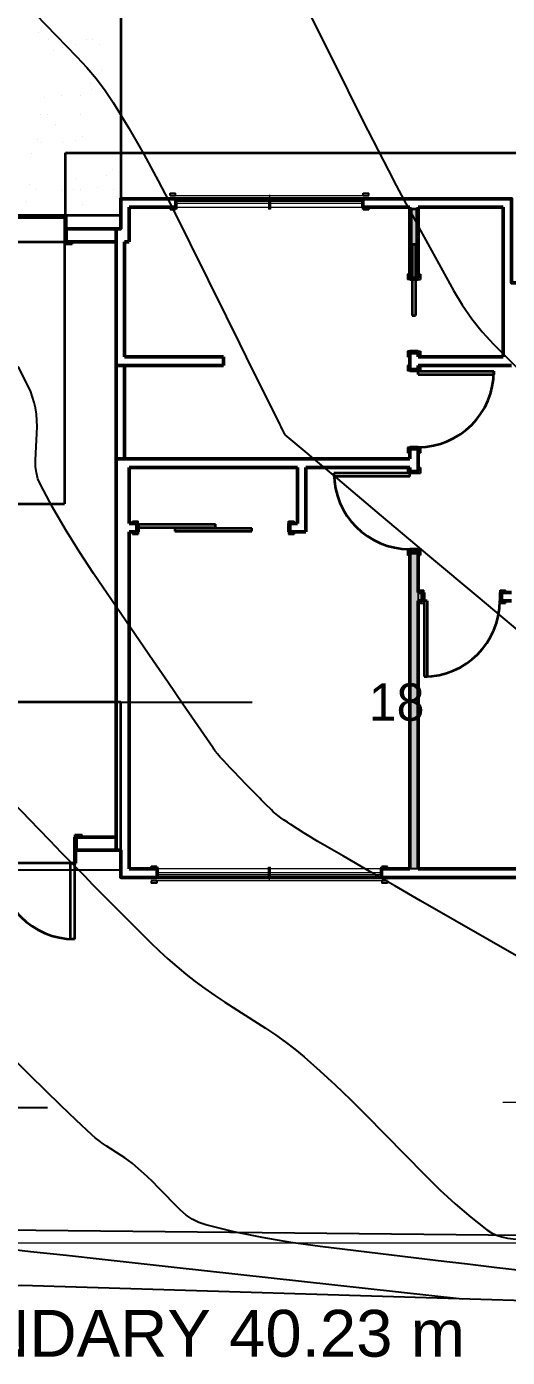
# Model space of a CAD drawing. Header units: metres. Extents: x -23 to 139, y -11 to 42.
# Drawn here: x 16.12 to 21.26, y 1.18 to 15.4 of the extents above; entities that cross this region are included whole.
import ezdxf

# ---------------------------------------------------------------- set-up
doc = ezdxf.new("R2010")
doc.units = ezdxf.units.M
doc.header["$LTSCALE"] = 96
doc.header["$MEASUREMENT"] = 0
doc.linetypes.add('Dash', pattern=[0.225, 0.15, -0.075])
doc.linetypes.add('Dash-Dot', pattern=[0.7, 0.4, -0.1, 0.1, -0.1])
for name, color, linetype, lineweight, true_color in [('01 Site Set - SITE LAYOUT', 7, 'Continuous', 18, 0x000000), ('CAD LAYER Presentation', 7, 'Continuous', 25, 0x000000), ('CAD LAYER Site', 7, 'Continuous', 25, 0x000000), ('Casings_ Exterior', 7, 'Continuous', 25, 0x000000), ('Casings_ Interior', 7, 'Continuous', 25, 0x000000), ('Dimensions_ Site 1_200', 7, 'Continuous', 18, 0x000000), ('Doors', 7, 'Continuous', 35, 0x000000), ('Projection Upper or Lower Floor', 7, 'Continuous', 35, 0x000000), ('Roads', 9, 'Continuous', 35, 0x808080), ('SLAB --------------------   ---SLAB', 7, 'Continuous', 50, 0x000000), ('Terrain_ Boundary Setbacks', 1, 'Dash', 18, 0xff0000), ('Terrain_ Broundary CAD', 7, 'Dash-Dot', 18, 0x008000), ('Terrain_ Elevation Data', 9, 'Dash', 25, 0x808080), ('Walls_  Invisible', 7, 'Dash-Dot', 50, 0x000000), ('Walls_  Normal', 7, 'Continuous', 50, 0x000000), ('Windows', 7, 'Continuous', 15, 0x000000)]:
    doc.layers.add(name, color=color, linetype=linetype, lineweight=lineweight, true_color=true_color)
doc.dimstyles.new('DimensionStyle', dxfattribs={"dimtxt": 40, "dimasz": 150, "dimexe": 10, "dimexo": 3, "dimgap": 1.25, "dimtad": 1, "dimdec": 0, "dimzin": 12, "dimdsep": 46, "dimtxsty": 'Standard', "dimcen": 0.09, "dimadec": 0, "dimazin": 0, "dimtfac": 1, "dimtdec": 4, "dimtofl": 0, "dimtmove": 0, "dimatfit": 3, "dimfxl": 30, "dimfxlon": 1, "dimfrac": 2, "dimtolj": 1, "dimtzin": 0, "dimarcsym": 0})

# ---------------------------------------------------------------- blocks, each defined once
blk = doc.blocks.new('*D29')
at = {"layer": 'Defpoints', "color": 0, "transparency": 16777216}
for p in [(29.096, 8.179), (11.056, 7.879), (29.096, 7.879)]:
    blk.add_point(p, dxfattribs=at)
at = {"layer": 'Dimensions_ Site 1_200', "color": 0, "lineweight": -2, "transparency": 16777216}
for p, q in [((11.056, 7.879), (11.056, 8.279)), ((29.096, 7.879), (29.096, 8.279)), ((11.206, 8.179), (18.53, 8.179)), ((28.946, 8.179), (21.621, 8.179))]:
    blk.add_line(p, q, dxfattribs=at)
at = {"layer": 'Dimensions_ Site 1_200', "color": 0, "transparency": 16777216}
for points in [[(11.206, 8.204), (11.206, 8.154), (11.056, 8.179)], [(28.946, 8.154), (28.946, 8.204), (29.096, 8.179)]]:
    blk.add_solid(points, dxfattribs=at)
at = {"layer": 'Dimensions_ Site 1_200', "color": 0, "transparency": 16777216, "insert": (20.076, 8.179), "char_height": 0.4, "attachment_point": 5}
blk.add_mtext('\\A1;18', dxfattribs=at)

msp = doc.modelspace()

# ---------------------------------------------------------------- linework, layer by layer
at = {"layer": 'CAD LAYER Presentation', "color": 1, "linetype": 'Dash', "true_color": 0xff0000, "transparency": 33554687}
msp.add_lwpolyline([(7.536, 6.387), (7.536, 13.283), (10.936, 13.283), (10.936, 8.179), (17.126, 8.179), (17.126, 6.387)], close=True, dxfattribs=at)
at = {"layer": 'CAD LAYER Presentation', "color": 18, "true_color": 0x000000, "transparency": 33554687}
msp.add_lwpolyline([(20.306, 9.769), (20.306, 6.399), (20.216, 6.399), (20.216, 9.769)], close=True, dxfattribs=at)
at = {"layer": 'CAD LAYER Presentation', "color": 30, "true_color": 0xff8000, "transparency": 33554687}
for points in [[(20.306, 6.399), (20.216, 6.399), (20.306, 6.399), (20.306, 9.769)], [(20.306, 9.769), (20.216, 6.399), (20.306, 9.769), (20.216, 9.769)]]:
    msp.add_solid(points, dxfattribs=at)
at = {"layer": 'CAD LAYER Site', "color": 4, "linetype": 'Dash', "true_color": 0x00ffff, "transparency": 33554687}
msp.add_lwpolyline([(16.342, 3.846), (1.996, 3.846), (1.996, 20.213)], dxfattribs=at)
at = {"layer": 'CAD LAYER Site', "color": 1, "true_color": 0xff0000, "transparency": 33554687}
for points in [[(-4.556, 1.879), (-2.352, 1.612), (1.438, 1.762), (6.158, 1.974), (11.96, 1.944), (16.064, 1.952), (21.798, 1.778), (26.724, 1.626), (31.803, 1.439), (35.669, 1.85), (37.027, 1.751), (38.506, 2.863)], [(37.256, 2.895), (35.675, 2.44), (32.024, 2.427), (26.81, 2.347), (21.751, 2.48), (16.219, 2.537), (11.886, 2.617), (6.355, 2.534), (1.498, 2.668), (-2.048, 2.423), (-4.447, 2.336)]]:
    msp.add_lwpolyline(points, dxfattribs=at)
at = {"layer": 'Casings_ Exterior', "transparency": 33554687}
for p, q in [((17.653, 13.62), (17.713, 13.62)), ((17.653, 13.595), (17.653, 13.62)), ((17.653, 13.595), (17.713, 13.595)), ((17.713, 13.595), (17.713, 13.62)), ((19.719, 13.595), (19.719, 13.62)), ((19.719, 13.62), (19.779, 13.62)), ((19.719, 13.595), (19.779, 13.595)), ((19.779, 13.595), (19.779, 13.62)), ((17.453, 6.273), (17.453, 6.248)), ((17.513, 6.273), (17.453, 6.273)), ((17.513, 6.273), (17.513, 6.248)), ((19.919, 6.273), (19.919, 6.248)), ((19.979, 6.273), (19.919, 6.273)), ((19.979, 6.273), (19.979, 6.248)), ((17.513, 6.248), (17.453, 6.248)), ((19.979, 6.248), (19.919, 6.248))]:
    msp.add_line(p, q, dxfattribs=at)
at = {"layer": 'Casings_ Interior', "transparency": 33554687}
for p, q in [((17.653, 13.469), (17.653, 13.444)), ((17.653, 13.469), (17.713, 13.469)), ((17.653, 13.444), (17.713, 13.444)), ((17.713, 13.469), (17.713, 13.444)), ((19.719, 13.469), (19.719, 13.444)), ((19.719, 13.469), (19.779, 13.469)), ((19.719, 13.444), (19.779, 13.444)), ((19.779, 13.469), (19.779, 13.444)), ((16.532, 13.099), (16.532, 13.074)), ((16.532, 13.099), (16.608, 13.099)), ((16.608, 13.099), (16.608, 13.074)), ((16.532, 13.074), (16.608, 13.074)), ((20.191, 12.755), (20.191, 12.695)), ((20.216, 12.755), (20.191, 12.755)), ((20.216, 12.695), (20.191, 12.695)), ((20.216, 12.755), (20.216, 12.695)), ((20.306, 12.755), (20.331, 12.755)), ((20.306, 12.755), (20.306, 12.695)), ((20.306, 12.695), (20.331, 12.695)), ((20.331, 12.755), (20.331, 12.695)), ((20.216, 11.929), (20.191, 11.929)), ((20.191, 11.929), (20.191, 11.869)), ((20.216, 11.869), (20.191, 11.869)), ((20.216, 11.929), (20.216, 11.869)), ((20.306, 11.929), (20.331, 11.929)), ((20.306, 11.929), (20.306, 11.869)), ((20.306, 11.869), (20.331, 11.869)), ((20.331, 11.929), (20.331, 11.869)), ((20.191, 11.779), (20.191, 11.719)), ((20.216, 11.779), (20.191, 11.779)), ((20.216, 11.719), (20.191, 11.719)), ((20.216, 11.779), (20.216, 11.719)), ((20.306, 11.779), (20.331, 11.779)), ((20.306, 11.779), (20.306, 11.719)), ((20.306, 11.719), (20.331, 11.719)), ((20.331, 11.779), (20.331, 11.719)), ((20.216, 10.903), (20.191, 10.903)), ((20.191, 10.903), (20.191, 10.843)), ((20.216, 10.843), (20.191, 10.843)), ((20.216, 10.903), (20.216, 10.843)), ((20.306, 10.903), (20.331, 10.903)), ((20.306, 10.903), (20.306, 10.843)), ((20.306, 10.843), (20.331, 10.843)), ((20.331, 10.903), (20.331, 10.843)), ((20.191, 10.689), (20.191, 10.629)), ((20.216, 10.689), (20.191, 10.689)), ((20.216, 10.689), (20.216, 10.629)), ((20.306, 10.689), (20.331, 10.689)), ((20.306, 10.689), (20.306, 10.629)), ((20.331, 10.689), (20.331, 10.629)), ((20.216, 10.629), (20.191, 10.629)), ((20.306, 10.629), (20.331, 10.629)), ((17.253, 10.114), (17.313, 10.114)), ((17.253, 10.089), (17.253, 10.114)), ((17.313, 10.089), (17.313, 10.114)), ((18.919, 10.089), (18.919, 10.114)), ((18.919, 10.114), (18.979, 10.114)), ((18.979, 10.089), (18.979, 10.114)), ((17.253, 10.089), (17.313, 10.089)), ((17.253, 9.999), (17.253, 9.974)), ((17.253, 9.999), (17.313, 9.999)), ((17.253, 9.974), (17.313, 9.974)), ((17.313, 9.999), (17.313, 9.974)), ((18.919, 10.089), (18.979, 10.089)), ((18.919, 9.999), (18.919, 9.974)), ((18.919, 9.999), (18.979, 9.999)), ((18.919, 9.974), (18.979, 9.974)), ((18.979, 9.999), (18.979, 9.974)), ((20.216, 9.813), (20.191, 9.813)), ((20.191, 9.813), (20.191, 9.753)), ((20.216, 9.813), (20.216, 9.753)), ((20.306, 9.813), (20.331, 9.813)), ((20.306, 9.813), (20.306, 9.753)), ((20.331, 9.813), (20.331, 9.753)), ((20.216, 9.753), (20.191, 9.753)), ((20.306, 9.753), (20.331, 9.753)), ((20.306, 9.379), (20.366, 9.379)), ((20.306, 9.354), (20.306, 9.379)), ((20.306, 9.354), (20.366, 9.354)), ((20.306, 9.264), (20.306, 9.239)), ((20.306, 9.264), (20.366, 9.264)), ((20.366, 9.354), (20.366, 9.379)), ((20.366, 9.264), (20.366, 9.239)), ((21.182, 9.354), (21.182, 9.379)), ((21.182, 9.379), (21.242, 9.379)), ((21.182, 9.354), (21.242, 9.354)), ((21.182, 9.264), (21.182, 9.239)), ((21.182, 9.264), (21.242, 9.264)), ((21.242, 9.354), (21.242, 9.379)), ((21.242, 9.264), (21.242, 9.239)), ((20.306, 9.239), (20.366, 9.239)), ((21.182, 9.239), (21.242, 9.239)), ((16.637, 6.739), (16.637, 6.764)), ((16.713, 6.764), (16.637, 6.764)), ((16.713, 6.739), (16.637, 6.739)), ((16.713, 6.739), (16.713, 6.764)), ((17.513, 6.424), (17.453, 6.424)), ((17.453, 6.399), (17.453, 6.424)), ((17.513, 6.399), (17.453, 6.399)), ((17.513, 6.399), (17.513, 6.424)), ((19.919, 6.399), (19.919, 6.424)), ((19.979, 6.424), (19.919, 6.424)), ((19.979, 6.399), (19.919, 6.399)), ((19.979, 6.399), (19.979, 6.424))]:
    msp.add_line(p, q, dxfattribs=at)
at = {"layer": 'Doors', "color": 18, "linetype": 'Continuous', "lineweight": 35, "true_color": 0x000000, "transparency": 33554687}
msp.add_line((11.726, 13.379), (16.526, 13.379), dxfattribs=at)
at = {"layer": 'Doors', "transparency": 33554687}
for p, q in [((16.544, 13.379), (16.526, 13.379)), ((16.526, 13.379), (16.526, 13.099)), ((16.544, 13.379), (16.544, 13.099)), ((16.544, 13.099), (16.526, 13.099)), ((20.216, 12.692), (20.216, 12.71)), ((20.306, 12.71), (20.216, 12.71)), ((20.306, 12.692), (20.216, 12.692)), ((20.306, 12.692), (20.306, 12.71)), ((20.216, 11.914), (20.216, 11.932)), ((20.306, 11.932), (20.216, 11.932)), ((20.306, 11.914), (20.216, 11.914)), ((20.306, 11.914), (20.306, 11.932)), ((20.216, 11.716), (20.216, 11.734)), ((20.306, 11.734), (20.216, 11.734)), ((20.306, 11.716), (20.216, 11.716)), ((20.306, 11.716), (20.306, 11.734)), ((20.306, 11.716), (21.116, 11.716)), ((20.306, 11.681), (20.306, 11.716)), ((20.306, 11.681), (21.116, 11.681)), ((21.116, 11.716), (21.116, 11.681)), ((20.216, 10.888), (20.216, 10.906)), ((20.306, 10.906), (20.216, 10.906)), ((20.306, 10.888), (20.216, 10.888)), ((20.306, 10.888), (20.306, 10.906)), ((20.216, 10.626), (19.406, 10.626)), ((19.406, 10.626), (19.406, 10.591)), ((20.216, 10.591), (19.406, 10.591)), ((20.216, 10.626), (20.216, 10.644)), ((20.306, 10.644), (20.216, 10.644)), ((20.306, 10.626), (20.216, 10.626)), ((20.216, 10.591), (20.216, 10.626)), ((20.306, 10.626), (20.306, 10.644)), ((17.316, 10.089), (17.298, 10.089)), ((17.298, 10.089), (17.298, 9.999)), ((17.316, 9.999), (17.298, 9.999)), ((17.316, 10.089), (17.316, 9.999)), ((17.316, 10.082), (18.141, 10.082)), ((17.316, 10.082), (17.316, 10.047)), ((17.316, 10.047), (18.141, 10.047)), ((17.703, 10.041), (18.528, 10.041)), ((17.703, 10.041), (17.703, 10.006)), ((17.703, 10.006), (18.528, 10.006)), ((18.141, 10.047), (18.141, 10.082)), ((18.528, 10.006), (18.528, 10.041)), ((18.934, 10.089), (18.916, 10.089)), ((18.916, 10.089), (18.916, 9.999)), ((18.934, 9.999), (18.916, 9.999)), ((18.934, 10.089), (18.934, 9.999)), ((20.216, 9.798), (20.216, 9.816)), ((20.306, 9.816), (20.216, 9.816)), ((20.306, 9.798), (20.306, 9.816)), ((20.306, 9.798), (20.216, 9.798)), ((20.369, 9.354), (20.351, 9.354)), ((20.351, 9.354), (20.351, 9.264)), ((20.369, 9.264), (20.351, 9.264)), ((20.369, 9.354), (20.369, 9.264)), ((20.369, 9.264), (20.369, 8.454)), ((20.404, 9.264), (20.369, 9.264)), ((20.404, 9.264), (20.404, 8.454)), ((21.197, 9.354), (21.179, 9.354)), ((21.179, 9.354), (21.179, 9.264)), ((21.197, 9.264), (21.179, 9.264)), ((21.197, 9.354), (21.197, 9.264)), ((20.369, 8.454), (20.404, 8.454)), ((16.631, 6.739), (16.649, 6.739)), ((16.631, 6.459), (16.631, 6.739)), ((16.649, 6.459), (16.649, 6.739)), ((16.631, 6.459), (15.821, 6.459)), ((16.586, 6.459), (16.586, 5.649)), ((16.586, 6.459), (16.631, 6.459)), ((16.631, 6.459), (16.649, 6.459)), ((16.631, 6.459), (16.631, 5.649)), ((16.631, 5.649), (16.586, 5.649))]:
    msp.add_line(p, q, dxfattribs=at)
at = {"layer": 'Doors', "linetype": 'Dash', "transparency": 33554687}
for p, q in [((11.726, 13.099), (16.526, 13.099)), ((16.526, 13.099), (16.526, 10.299)), ((11.726, 10.299), (16.526, 10.299))]:
    msp.add_line(p, q, dxfattribs=at)
at = {"layer": 'Doors', "color": 18, "true_color": 0x000000, "transparency": 33554687}
for p, q in [((20.243, 13.072), (20.243, 12.312)), ((20.278, 13.072), (20.243, 13.072)), ((20.278, 13.072), (20.278, 12.312)), ((20.243, 12.312), (20.278, 12.312))]:
    msp.add_line(p, q, dxfattribs=at)
msp.add_lwpolyline([(20.234, 12.692), (20.234, 13.452), (20.287, 13.452), (20.287, 12.692)], close=True, dxfattribs=at)
at = {"layer": 'Doors', "transparency": 33554687}
for centre, start, end in [((20.306, 11.716), 270, 0), ((20.216, 10.626), 180, 270), ((20.369, 9.264), 270, 0), ((16.631, 6.459), 180, 270)]:
    msp.add_arc(centre, 0.81, start, end, dxfattribs=at)
at = {"layer": 'Doors', "color": 7, "true_color": 0xffffff, "transparency": 33554687}
for points in [[(20.234, 13.452), (20.287, 13.452), (20.234, 13.452), (20.234, 12.68)], [(20.234, 12.68), (20.287, 13.452), (20.234, 12.68), (20.287, 12.68)]]:
    msp.add_solid(points, dxfattribs=at)
at = {"layer": 'Projection Upper or Lower Floor', "color": 1, "linetype": 'Dash', "true_color": 0xff0000, "transparency": 33554687}
msp.add_lwpolyline([(16.536, 13.359), (16.536, 14.049), (22.906, 14.049), (22.906, 12.859), (24.626, 12.859), (24.626, 13.359), (29.806, 13.359), (29.806, 6.309), (24.626, 6.309), (24.626, 6.989), (22.586, 6.989), (22.586, 6.309), (17.126, 6.309), (17.126, 8.179), (10.936, 8.179), (10.936, 13.359)], close=True, dxfattribs=at)
at = {"layer": 'Roads', "color": 18, "lineweight": 0, "true_color": 0x000000, "transparency": 33554687}
for p, q in [((16.252, 15.334), (16.252, 15.334)), ((16.354, 15.265), (16.354, 15.265)), ((16.759, 15.265), (16.759, 15.265)), ((16.823, 15.265), (16.823, 15.265)), ((17.126, 15.288), (17.126, 15.288)), ((17.126, 15.265), (17.126, 15.265)), ((16.405, 15.141), (16.405, 15.141)), ((16.504, 15.178), (16.504, 15.178)), ((16.639, 15.202), (16.639, 15.202)), ((16.894, 15.208), (16.894, 15.208)), ((17.126, 15.177), (17.126, 15.177)), ((16.92, 14.933), (16.92, 14.933)), ((16.798, 14.787), (16.798, 14.787)), ((16.495, 14.665), (16.495, 14.665)), ((16.696, 14.666), (16.696, 14.666)), ((16.809, 14.728), (16.809, 14.728)), ((16.316, 14.639), (16.316, 14.639)), ((16.272, 14.461), (16.272, 14.461)), ((16.347, 14.461), (16.347, 14.461)), ((16.701, 14.461), (16.701, 14.461)), ((17.106, 14.461), (17.106, 14.461)), ((17.11, 14.461), (17.11, 14.461)), ((17.126, 14.461), (17.126, 14.461)), ((16.432, 14.351), (16.432, 14.351)), ((16.721, 14.226), (16.721, 14.226)), ((17.126, 14.265), (17.126, 14.265)), ((16.237, 14.19), (16.237, 14.19)), ((16.274, 14.163), (16.274, 14.163)), ((16.502, 14.155), (16.502, 14.155)), ((16.638, 14.179), (16.638, 14.179)), ((16.173, 14.042), (16.173, 14.042)), ((17.126, 13.979), (17.126, 13.979)), ((16.978, 13.804), (16.978, 13.804)), ((17.033, 13.87), (17.033, 13.87)), ((17.126, 13.815), (17.126, 13.815)), ((16.152, 13.71), (16.152, 13.71)), ((16.214, 13.658), (16.214, 13.658)), ((16.619, 13.658), (16.619, 13.658)), ((16.641, 13.777), (16.641, 13.777)), ((16.694, 13.658), (16.694, 13.658)), ((16.877, 13.683), (16.877, 13.683)), ((17.048, 13.658), (17.048, 13.658)), ((16.121, 13.535), (16.121, 13.535)), ((16.494, 13.643), (16.494, 13.643)), ((17.085, 13.585), (17.085, 13.585)), ((16.622, 13.379), (16.622, 13.379)), ((16.717, 13.493), (16.717, 13.493)), ((17.049, 13.379), (17.049, 13.379))]:
    msp.add_line(p, q, dxfattribs=at)
at = {"layer": 'Roads', "color": 8, "lineweight": 35, "true_color": 0x808080, "transparency": 33554687}
msp.add_lwpolyline([(-3.068, 21.351), (17.126, 21.35), (17.126, 13.379), (10.916, 13.379), (10.916, 6.459), (7.371, 6.459), (7.371, 17), (5.997, 18.351), (-3.118, 18.351), (-3.118, 21.351)], close=True, dxfattribs=at)
at = {"layer": 'SLAB --------------------   ---SLAB', "transparency": 33554687}
msp.add_lwpolyline([(29.096, 6.989), (22.586, 6.989), (22.586, 6.309), (17.126, 6.309), (17.126, 6.599), (17.076, 6.599), (17.076, 10.734), (17.076, 11.824), (17.076, 13.239), (17.126, 13.239), (17.126, 13.559), (21.306, 13.559), (21.306, 12.659), (23.956, 12.659), (23.956, 15.15), (29.096, 15.15)], close=True, dxfattribs=at)
at = {"layer": 'Terrain_ Boundary Setbacks', "transparency": 33554687}
msp.add_lwpolyline([(35.611, 21.021), (35.611, 3.902), (1.88, 3.902), (1.88, 21.021)], close=True, dxfattribs=at)
at = {"layer": 'Terrain_ Broundary CAD', "transparency": 33554687}
msp.add_lwpolyline([(-3.119, 22.521), (37.111, 22.521), (37.111, 2.402), (-3.119, 2.402)], close=True, dxfattribs=at)
at = {"layer": 'Terrain_ Elevation Data', "transparency": 33554687}
for points in [[(16.215, 15.53), (16.658, 15.077), (16.765, 14.961), (16.866, 14.841), (16.959, 14.716), (17.046, 14.586), (17.214, 14.313), (17.374, 14.035), (17.528, 13.752), (17.676, 13.465), (18.253, 12.302), (18.396, 12.012), (18.54, 11.722), (18.684, 11.432), (18.828, 11.142), (18.831, 11.135), (18.835, 11.128), (18.838, 11.121), (18.842, 11.113), (18.856, 11.085), (18.86, 11.078), (18.863, 11.071), (18.867, 11.064), (18.87, 11.056), (18.871, 11.055), (18.872, 11.053), (18.873, 11.052), (18.874, 11.05), (18.877, 11.044), (18.878, 11.042), (18.879, 11.041), (18.88, 11.039), (18.882, 11.038), (19.397, 10.605), (19.912, 10.172), (20.427, 9.738), (20.943, 9.305), (23.011, 7.568)], [(19.127, 15.574), (19.554, 14.714), (19.661, 14.5), (19.769, 14.287), (19.878, 14.074), (19.988, 13.861), (20.073, 13.7), (20.158, 13.539), (20.245, 13.379), (20.332, 13.22), (20.685, 12.58), (20.777, 12.425), (20.879, 12.277), (20.99, 12.137), (21.111, 12.004), (21.457, 11.659)], [(21.433, 5.428), (20.33, 6.06), (20.056, 6.218), (19.781, 6.376), (19.507, 6.534), (19.233, 6.693), (19.197, 6.715), (19.16, 6.737), (19.124, 6.759), (19.088, 6.782), (18.944, 6.874), (18.909, 6.897), (18.873, 6.921), (18.839, 6.945), (18.805, 6.971), (18.787, 6.984), (18.77, 6.998), (18.754, 7.013), (18.738, 7.029), (18.674, 7.092), (18.659, 7.107), (18.643, 7.123), (18.627, 7.139), (18.612, 7.155), (18.577, 7.191), (18.542, 7.227), (18.507, 7.263), (18.472, 7.299), (18.331, 7.444), (18.296, 7.48), (18.262, 7.517), (18.227, 7.553), (18.193, 7.59), (18.185, 7.598), (18.178, 7.606), (18.171, 7.615), (18.164, 7.624), (18.137, 7.659), (18.13, 7.668), (18.123, 7.677), (18.117, 7.686), (18.111, 7.695), (17.951, 7.927), (17.791, 8.159), (17.632, 8.391), (17.473, 8.624), (16.835, 9.556), (16.68, 9.79), (16.534, 10.026), (16.397, 10.264), (16.268, 10.505), (16.241, 10.567), (16.224, 10.632), (16.214, 10.699), (16.214, 10.768), (16.23, 11.051), (16.232, 11.122), (16.23, 11.191), (16.224, 11.259), (16.213, 11.327), (16.201, 11.384), (16.184, 11.44), (16.163, 11.496), (16.139, 11.55), (16.031, 11.767)], [(21.464, 2.103), (21.149, 2.139), (20.835, 2.176), (20.52, 2.213), (19.257, 2.365), (18.945, 2.408), (18.637, 2.461), (18.335, 2.523), (18.037, 2.596), (17.961, 2.621), (17.89, 2.656), (17.824, 2.701), (17.763, 2.756), (17.527, 2.996), (17.468, 3.055), (17.407, 3.113), (17.346, 3.169), (17.283, 3.224), (17.247, 3.255), (17.209, 3.284), (17.17, 3.312), (17.13, 3.338), (16.969, 3.441), (16.929, 3.468), (16.891, 3.496), (16.854, 3.526), (16.818, 3.558), (16.651, 3.714), (16.486, 3.872), (16.321, 4.031), (16.158, 4.192), (15.507, 4.842)], [(15.954, 2.335), (16.16, 2.313), (16.545, 2.271), (16.929, 2.229), (17.313, 2.187), (17.698, 2.144), (20.777, 1.806)]]:
    msp.add_lwpolyline(points, dxfattribs=at)
at = {"layer": 'Terrain_ Elevation Data', "color": 11, "true_color": 0xff8040, "transparency": 33554687}
msp.add_lwpolyline([(15.754, 7.336), (16.245, 6.828), (16.368, 6.702), (16.49, 6.575), (16.613, 6.449), (16.737, 6.324), (16.825, 6.234), (16.913, 6.145), (17.002, 6.056), (17.091, 5.967), (17.448, 5.61), (17.538, 5.523), (17.63, 5.438), (17.725, 5.356), (17.821, 5.276), (17.922, 5.198), (18.026, 5.121), (18.131, 5.048), (18.239, 4.977), (18.675, 4.698), (18.782, 4.627), (18.886, 4.552), (18.988, 4.474), (19.086, 4.392), (19.255, 4.243), (19.42, 4.091), (19.583, 3.935), (19.743, 3.776), (20.379, 3.13), (20.539, 2.972), (20.703, 2.822), (20.87, 2.679), (21.041, 2.544), (21.091, 2.511), (21.144, 2.485), (21.2, 2.467), (21.261, 2.456), (21.509, 2.426)], dxfattribs=at)
at = {"layer": 'Walls_  Invisible', "transparency": 33554687}
for p, q in [((17.076, 10.779), (17.076, 11.779)), ((17.166, 11.779), (17.076, 11.779)), ((17.166, 10.779), (17.166, 11.779)), ((17.076, 10.779), (17.166, 10.779))]:
    msp.add_line(p, q, dxfattribs=at)
at = {"layer": 'Walls_  Normal', "transparency": 33554687}
for p, q in [((17.126, 13.239), (17.126, 13.559)), ((17.216, 13.559), (17.126, 13.559)), ((17.216, 13.559), (17.716, 13.559)), ((17.716, 13.559), (17.716, 13.469)), ((19.716, 13.559), (21.216, 13.559)), ((19.716, 13.559), (19.716, 13.469)), ((21.306, 13.559), (21.216, 13.559)), ((17.216, 13.469), (17.716, 13.469)), ((17.216, 13.239), (17.216, 13.469)), ((19.716, 13.469), (20.216, 13.469)), ((20.216, 13.469), (20.216, 12.71)), ((20.306, 13.469), (20.306, 12.71)), ((20.306, 13.469), (21.216, 13.469)), ((21.216, 13.469), (21.216, 12.569)), ((16.544, 13.239), (17.126, 13.239)), ((16.544, 13.239), (16.544, 13.099)), ((17.216, 13.099), (17.216, 13.239)), ((16.544, 13.099), (17.076, 13.099)), ((17.076, 11.779), (17.076, 13.099)), ((17.166, 13.099), (17.216, 13.099)), ((17.166, 11.869), (17.166, 13.099)), ((20.306, 12.71), (20.216, 12.71)), ((21.216, 12.569), (21.216, 11.869)), ((18.226, 11.869), (17.166, 11.869)), ((18.226, 11.779), (18.226, 11.869)), ((18.226, 11.779), (18.226, 11.869)), ((20.306, 11.914), (20.216, 11.914)), ((20.216, 11.914), (20.216, 11.734)), ((20.306, 11.914), (20.306, 11.869)), ((21.216, 11.869), (20.306, 11.869)), ((17.076, 11.779), (17.166, 11.779)), ((18.226, 11.779), (17.166, 11.779)), ((20.306, 11.734), (20.216, 11.734)), ((21.216, 11.779), (20.306, 11.779)), ((20.306, 11.779), (20.306, 11.734)), ((21.216, 11.779), (21.306, 11.779)), ((20.306, 10.888), (20.216, 10.888)), ((20.216, 10.888), (20.216, 10.779)), ((20.306, 10.888), (20.306, 10.644)), ((17.076, 6.739), (17.076, 10.779)), ((17.216, 10.779), (17.076, 10.779)), ((17.216, 10.779), (20.216, 10.779)), ((17.216, 10.089), (17.216, 10.689)), ((17.216, 10.689), (19.016, 10.689)), ((19.016, 10.689), (19.016, 10.089)), ((19.106, 10.689), (19.106, 9.999)), ((19.106, 10.689), (20.216, 10.689)), ((20.216, 10.689), (20.216, 10.644)), ((20.306, 10.644), (20.216, 10.644)), ((17.216, 10.089), (17.298, 10.089)), ((17.216, 6.599), (17.216, 9.999)), ((17.216, 9.999), (17.298, 9.999)), ((17.298, 10.089), (17.298, 9.999)), ((18.934, 10.089), (19.016, 10.089)), ((18.934, 10.089), (18.934, 9.999)), ((18.934, 9.999), (19.016, 9.999)), ((19.016, 9.999), (19.106, 9.999)), ((20.306, 9.798), (20.216, 9.798)), ((20.216, 9.798), (20.216, 6.399)), ((20.306, 9.798), (20.306, 9.354)), ((20.306, 9.354), (20.351, 9.354)), ((20.306, 9.264), (20.306, 6.399)), ((20.306, 9.264), (20.351, 9.264)), ((20.351, 9.354), (20.351, 9.264)), ((21.197, 9.354), (21.306, 9.354)), ((21.197, 9.354), (21.197, 9.264)), ((21.197, 9.264), (21.306, 9.264)), ((16.649, 6.599), (16.649, 6.739)), ((17.076, 6.739), (16.649, 6.739)), ((17.076, 6.599), (16.649, 6.599)), ((17.076, 6.599), (17.106, 6.599)), ((17.126, 6.309), (17.126, 6.599)), ((17.216, 6.399), (17.216, 6.599)), ((17.516, 6.399), (17.216, 6.399)), ((17.516, 6.309), (17.516, 6.399)), ((19.916, 6.309), (19.916, 6.399)), ((20.216, 6.399), (19.916, 6.399)), ((21.771, 6.399), (20.306, 6.399)), ((17.126, 6.309), (17.216, 6.309)), ((17.516, 6.309), (17.216, 6.309)), ((21.771, 6.309), (19.916, 6.309))]:
    msp.add_line(p, q, dxfattribs=at)
at = {"layer": 'Windows', "transparency": 33554687}
for p, q in [((17.716, 13.595), (18.716, 13.595)), ((17.726, 13.559), (17.716, 13.559)), ((17.716, 13.559), (17.716, 13.449)), ((17.726, 13.559), (17.726, 13.449)), ((18.706, 13.529), (17.726, 13.529)), ((18.706, 13.509), (17.726, 13.509)), ((18.716, 13.559), (18.706, 13.559)), ((18.706, 13.559), (18.706, 13.449)), ((18.716, 13.601), (18.716, 13.463)), ((18.716, 13.601), (18.716, 13.463)), ((18.716, 13.601), (18.716, 13.601)), ((18.716, 13.595), (19.716, 13.595)), ((18.716, 13.559), (18.716, 13.449)), ((18.726, 13.559), (18.716, 13.559)), ((18.716, 13.559), (18.716, 13.449)), ((18.726, 13.559), (18.726, 13.449)), ((19.706, 13.529), (18.726, 13.529)), ((19.706, 13.509), (18.726, 13.509)), ((19.716, 13.559), (19.706, 13.559)), ((19.706, 13.559), (19.706, 13.449)), ((19.716, 13.559), (19.716, 13.449)), ((17.716, 13.469), (18.716, 13.469)), ((17.726, 13.449), (17.716, 13.449)), ((18.716, 13.449), (18.706, 13.449)), ((18.716, 13.469), (19.716, 13.469)), ((18.716, 13.463), (18.716, 13.463)), ((18.726, 13.449), (18.716, 13.449)), ((19.716, 13.449), (19.706, 13.449)), ((17.516, 6.419), (17.526, 6.419)), ((17.516, 6.309), (17.516, 6.419)), ((18.716, 6.399), (17.516, 6.399)), ((17.526, 6.309), (17.526, 6.419)), ((18.706, 6.419), (18.716, 6.419)), ((18.706, 6.309), (18.706, 6.419)), ((18.716, 6.419), (18.726, 6.419)), ((18.716, 6.309), (18.716, 6.419)), ((18.716, 6.309), (18.716, 6.419)), ((18.716, 6.267), (18.716, 6.405)), ((18.716, 6.267), (18.716, 6.405)), ((18.716, 6.405), (18.716, 6.405)), ((19.916, 6.399), (18.716, 6.399)), ((18.726, 6.309), (18.726, 6.419)), ((19.906, 6.419), (19.916, 6.419)), ((19.906, 6.309), (19.906, 6.419)), ((19.916, 6.309), (19.916, 6.419)), ((17.516, 6.309), (17.526, 6.309)), ((18.716, 6.273), (17.516, 6.273)), ((17.526, 6.36), (18.706, 6.36)), ((17.526, 6.34), (18.706, 6.34)), ((18.706, 6.309), (18.716, 6.309)), ((18.716, 6.309), (18.726, 6.309)), ((19.916, 6.273), (18.716, 6.273)), ((18.716, 6.267), (18.716, 6.267)), ((18.726, 6.36), (19.906, 6.36)), ((18.726, 6.34), (19.906, 6.34)), ((19.906, 6.309), (19.916, 6.309))]:
    msp.add_line(p, q, dxfattribs=at)

# ---------------------------------------------------------------- texts
at = {"layer": '01 Site Set - SITE LAYOUT', "transparency": 33554687, "insert": (17.47, 1.181), "char_height": 0.5, "width": 9.7159, "attachment_point": 8}
msp.add_mtext('\\fArial|b0|i0|c0|p0;BOUNDARY 40.23 m\\P', dxfattribs=at)

# ---------------------------------------------------------------- dimensions: what is measured, and where the dimension line sits
at = {"layer": 'Dimensions_ Site 1_200', "transparency": 33554687}
dim = msp.add_linear_dim(base=(29.096, 8.179), p1=(11.056, 7.879), p2=(29.096, 7.879), angle=0, dimstyle='DimensionStyle', override={"dimtxt": 0.4, "dimasz": 0.15, "dimexe": 0.1, "dimexo": 0, "dimtmove": 2}, dxfattribs=at)
dim.commit()
dim.dimension.update_dxf_attribs({"geometry": '*D29', "text_midpoint": (20.076, 8.179), "dimtype": 161})

doc.saveas('drawing.dxf')
